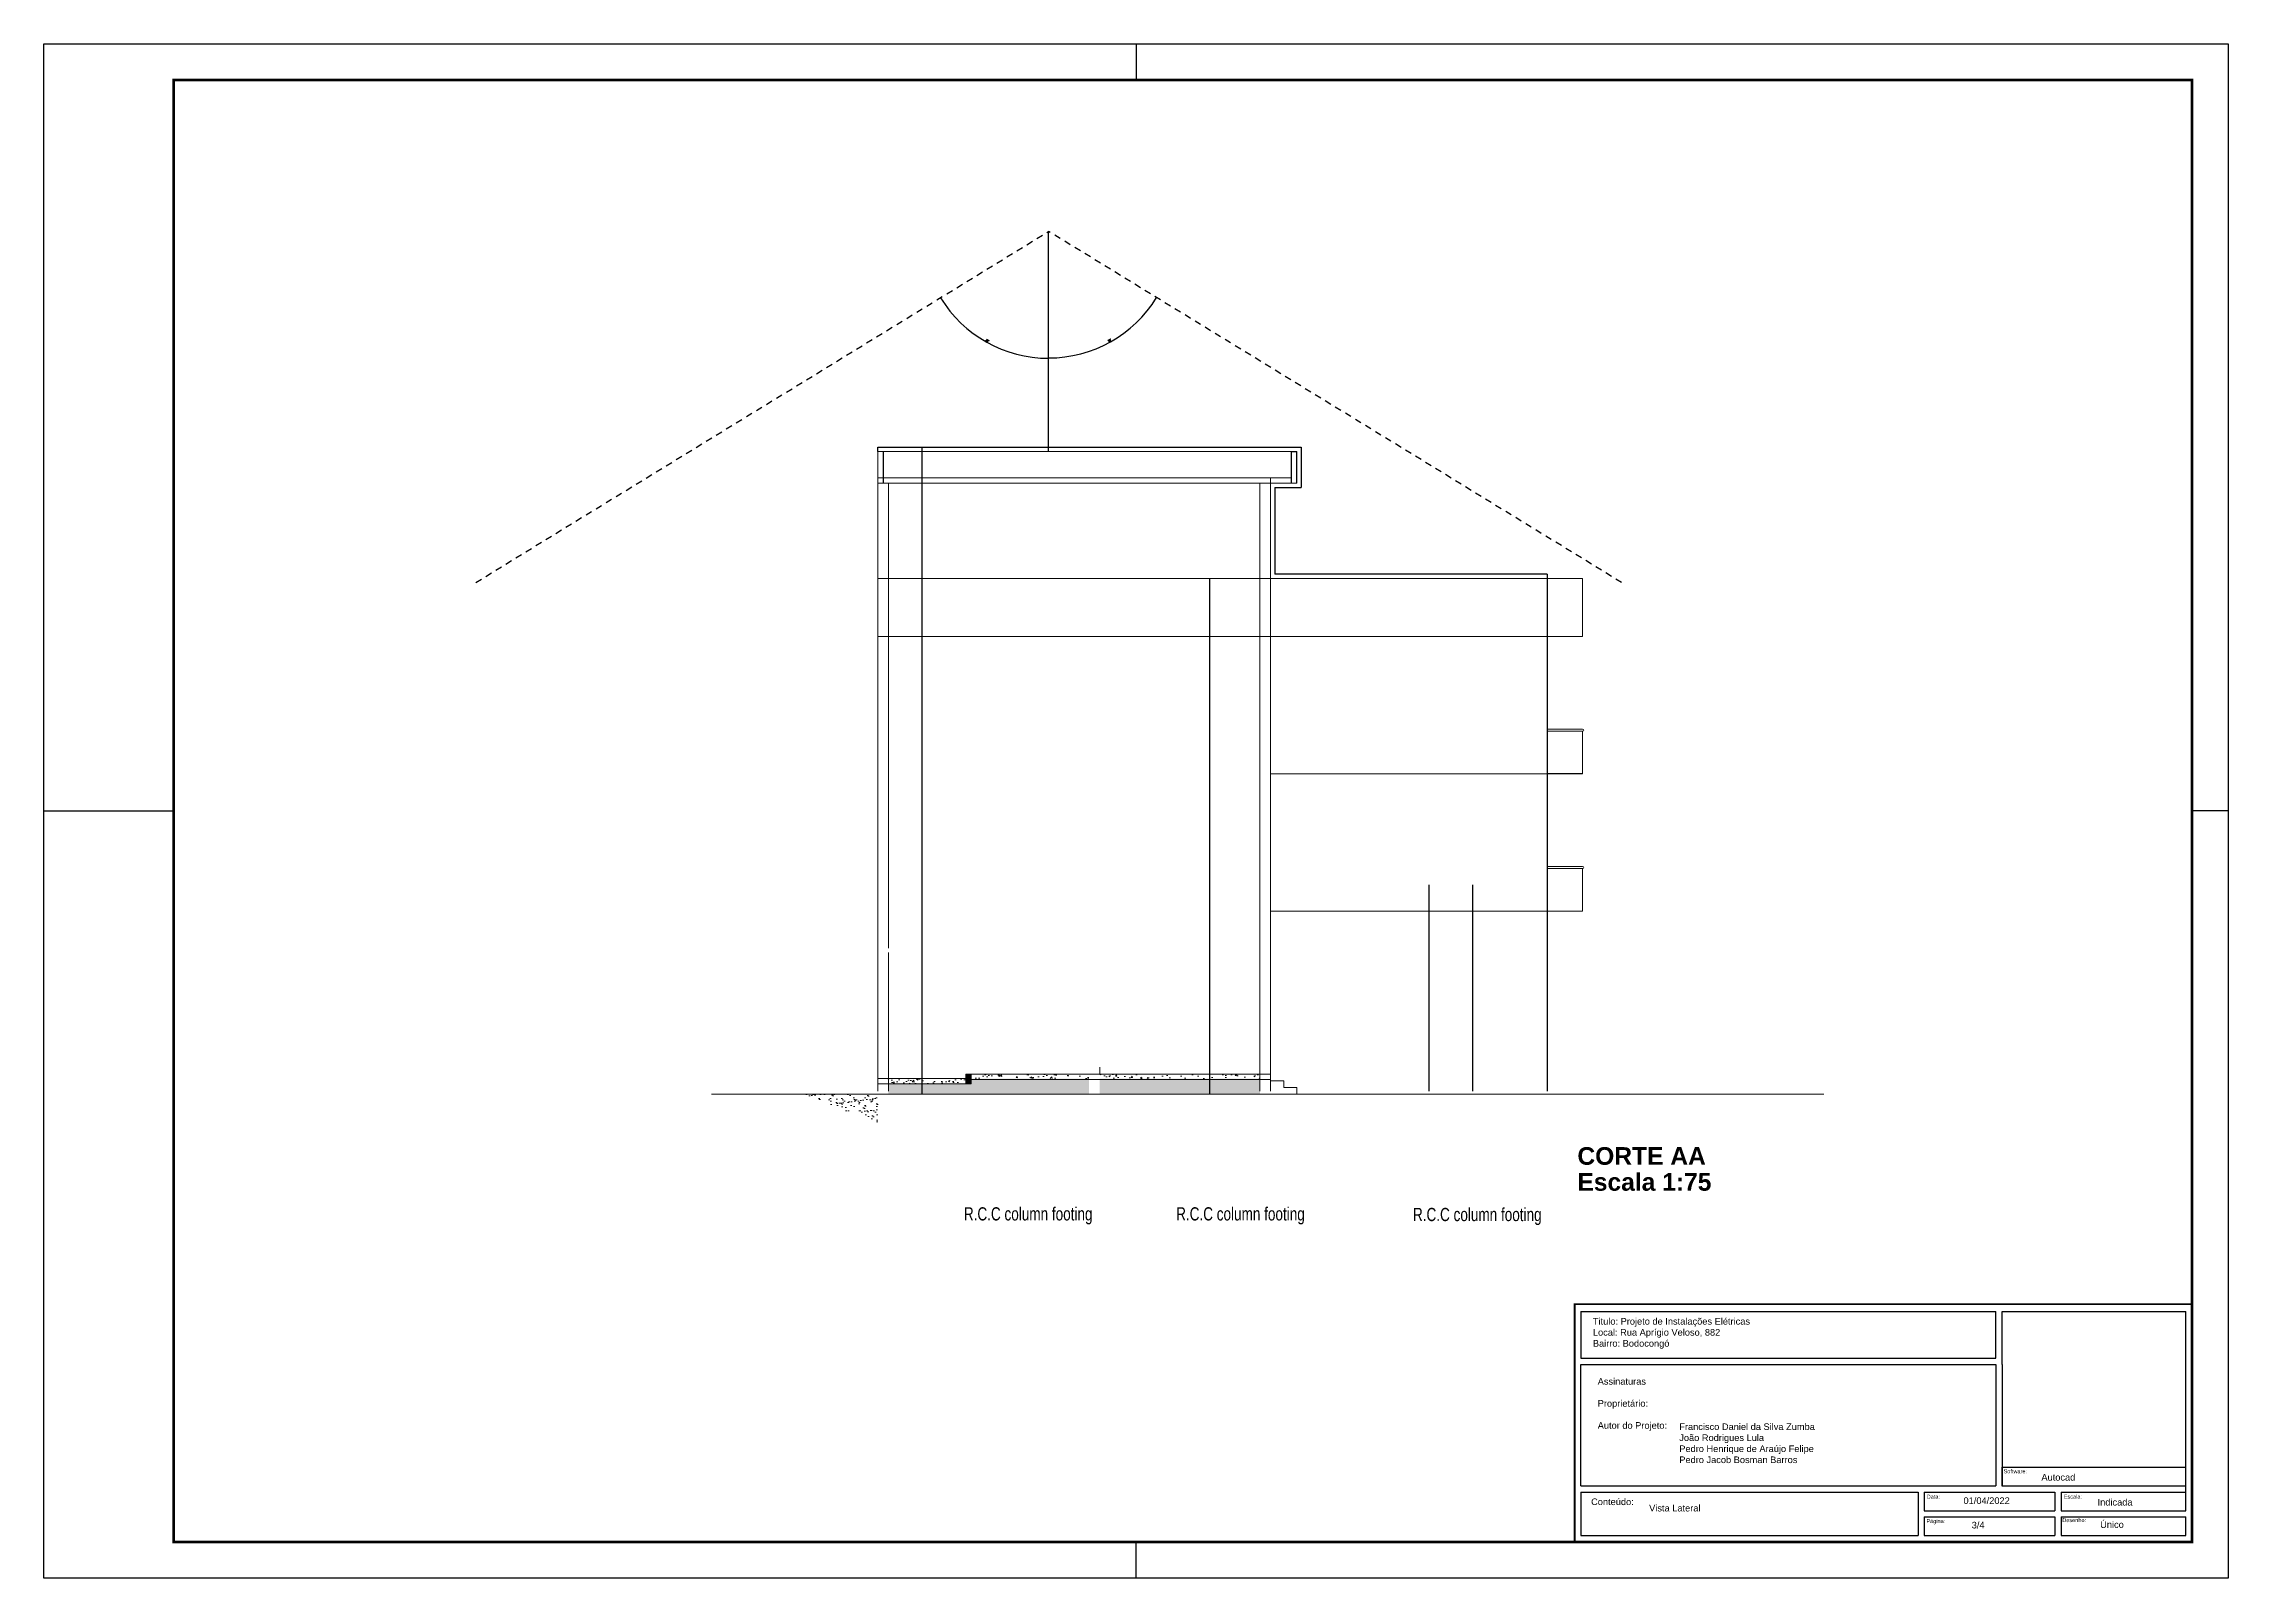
# Paper-space layout 'Layout3' of a CAD drawing. Header units: millimetres. Extents: x 4 to 255, y 22 to 198.
import ezdxf

# ---------------------------------------------------------------- set-up
doc = ezdxf.new("R2010")
doc.units = ezdxf.units.MM
doc.linetypes.add('JIS_02_0.7', pattern=[1.35, 0.75, -0.6])
doc.layers.get('0').update_dxf_attribs({"lineweight": 25})
for name, color, linetype in [('2', 2, 'Continuous'), ('C01', 1, 'Continuous'), ('TEXTO2', 7, 'Continuous'), ('Área protegida', 250, 'JIS_02_0.7')]:
    doc.layers.add(name, color=color, linetype=linetype)
for name, color, linetype, lineweight in [('C-Paredes-Acessorios', 20, 'Continuous', 5), ('C-Texto', 4, 'Continuous', 9), ('Captores', 3, 'Continuous', 25)]:
    doc.layers.add(name, color=color, linetype=linetype, lineweight=lineweight)
doc.styles.add('BOLD', font='arialbd.ttf')
doc.styles.add('COTAS', font='romans.shx', dxfattribs={"width": 0.75})
doc.styles.add('sr', font='swisscl.ttf', dxfattribs={"height": 25})
doc.styles.get("Standard").update_dxf_attribs({"font": 'arial.ttf'})
doc.dimstyles.new('COTAS_100', dxfattribs={"dimscale": 100, "dimtxt": 0.002, "dimasz": 0.0008, "dimexe": 0.0007, "dimexo": 0.004, "dimgap": 0.001, "dimtad": 1, "dimzin": 4, "dimdsep": 46, "dimtxsty": 'COTAS', "dimblk1": 'ARCHTICK', "dimblk2": 'ARCHTICK', "dimsah": 1, "dimcen": 0.003, "dimdle": 0.0007, "dimaunit": 1, "dimadec": 0, "dimazin": 0, "dimtfac": 1, "dimtix": 1, "dimtmove": 0, "dimatfit": 3, "dimldrblk": 'ARCHTICK', "dimfxl": 1, "dimtolj": 1, "dimtzin": 0, "dimarcsym": 0})
pattern_1 = [(37.5, (-1463.519, -1618.7436), (-0.03184818, 0.97416364), [0, -0.76848166, 0, -0.85948607, 0, -0.82156756]), (7.5, (-1463.519, -1618.7436), (0.8947638, 1.4268207), [0, -0.41457563, 0, -0.69264465, 0, -0.26542952]), (327.5, (-1464.1408, -1618.7436), (1.57444797, 0.0028611), [0, -0.25279002, 0, -0.91004407, 0, -1.1881131]), (317.5, (-1464.1408, -1618.7436), (1.5198376, 0.44373525), [0, -0.126395, 0, -0.59658445, 0, -0.68253305])]

# ---------------------------------------------------------------- blocks, each defined once
blk = doc.blocks.new('_ArchTick')
at = {"color": 0, "linetype": 'ByBlock', "const_width": 0.15}
blk.add_lwpolyline([(-0.5, -0.5), (0.5, 0.5)], dxfattribs=at)
blk = doc.blocks.new('*D97')
at = {"layer": 'Captores', "color": 0, "lineweight": -2, "transparency": 16777216}
blk.add_arc((119.03, 176.24), 14.57, 211.5, 270, dxfattribs=at)
at = {"layer": 'Defpoints', "color": 0, "transparency": 16777216}
for p in [(119.03, 176.24), (119.03, 176.24), (109.86, 164.92), (119.03, 150.96), (53.23, 135.92)]:
    blk.add_point(p, dxfattribs=at)
at = {"layer": 'Captores', "color": 0, "lineweight": -2, "transparency": 16777216, "xscale": 0.08, "yscale": 0.08, "zscale": 0.08, "rotation": 121.4999999999977}
blk.add_blockref('_ArchTick', (106.6, 168.63), dxfattribs=at)
at = {"layer": 'Captores', "color": 0, "lineweight": -2, "transparency": 16777216, "xscale": 0.08, "yscale": 0.08, "zscale": 0.08}
blk.add_blockref('_ArchTick', (119.03, 161.67), dxfattribs=at)
at = {"layer": 'Captores', "color": 0, "transparency": 16777216, "insert": (112.01, 163.71), "char_height": 0.2, "attachment_point": 5, "rotation": 330.75, "style": 'COTAS'}
blk.add_mtext('\\A1;59°', dxfattribs=at)
blk = doc.blocks.new('*D98')
at = {"layer": 'Captores', "color": 0, "lineweight": -2, "transparency": 16777216}
blk.add_arc((119.03, 176.24), 14.53, 270, 328.5, dxfattribs=at)
at = {"layer": 'Defpoints', "color": 0, "transparency": 16777216}
for p in [(119.03, 176.24), (119.03, 176.24), (123.88, 162.55), (119.03, 150.96), (184.83, 135.92)]:
    blk.add_point(p, dxfattribs=at)
at = {"layer": 'Captores', "color": 0, "lineweight": -2, "transparency": 16777216, "xscale": 0.08, "yscale": 0.08, "zscale": 0.08}
for p, rotation in [((131.41, 168.65), 58.50000000000148), ((119.03, 161.72), 179.9999999999999)]:
    blk.add_blockref('_ArchTick', p, dxfattribs=dict(at, rotation=rotation))
at = {"layer": 'Captores', "color": 0, "transparency": 16777216, "insert": (126.03, 163.74), "char_height": 0.2, "attachment_point": 5, "rotation": 29.25, "style": 'COTAS'}
blk.add_mtext('\\A1;59°', dxfattribs=at)

psp = doc.layouts.new('Layout3')

# ---------------------------------------------------------------- hatches: boundary and pattern name
at = {"layer": 'C-Paredes-Acessorios'}
h = psp.add_hatch(dxfattribs=at)
h.set_pattern_fill('AR-CONC', color=256, scale=0.25279, style=0)
h.set_pattern_definition([(50, (2139.0762, -1366.3957), (1.8131622, -0.1586311), [0.1895925, -2.0855177]), (355, (2139.0762, -1366.3957), (-0.3507495, 1.9014666), [0.151674, -1.6684141]), (100.4514, (2139.2273, -1366.409), (1.462414, 1.7428344), [0.1611288, -1.7724173]), (46.1842, (2139.0762, -1365.8902), (2.6978789, -0.4184155), [0.2843888, -3.1282765]), (96.6356, (2139.301, -1365.925), (2.362734, 2.4624728), [0.2416933, -2.6586255]), (351.1842, (2139.0762, -1365.8902), (2.362732, 2.4624746), [0.227511, -2.5026212]), (21, (2139.329, -1366.0166), (1.5089215, -1.0177804), [0.1895925, -2.0855177]), (326, (2139.329, -1366.0166), (0.6150769, 1.833107), [0.151674, -1.6684141]), (71.4514, (2139.4548, -1366.1014), (2.123999, 0.8153249), [0.1611288, -1.7724173]), (37.5, (2139.07625, -1366.39575), (0.0307389, 0.84152244), [0, -1.64819093, 0, -1.69369313, 0, -1.6747339]), (7.5, (2139.07625, -1366.39575), (0.66501354, 0.99703345), [0, -0.96565788, 0, -1.61027243, 0, -0.6382948]), (327.5, (2138.5125, -1366.39575), (1.34944984, -0.05701646), [0, -0.63197505, 0, -1.97176216, 0, -2.6163767]), (317.5, (2138.2597, -1366.3957), (1.47423643, 0.2530554), [0, -0.82156756, 0, -1.3094523, 0, -1.85800665])])
h.paths.add_polyline_path([(110.128, 78.333), (100.623, 78.333), (100.623, 78.94), (110.128, 78.94)])
h.paths.add_polyline_path([(110.128, 79.446), (110.128, 78.94), (123.677, 78.94), (123.677, 79.446)])
h = psp.add_hatch(dxfattribs=at)
h.set_pattern_fill('AR-SAND', color=256, scale=0.50558, style=0)
h.set_pattern_definition(pattern_1)
h.paths.add_polyline_path([(143.294, 77.17), (143.294, 78.94), (124.891, 78.94), (124.891, 77.17)])
h.paths.add_polyline_path([(110.128, 78.94), (110.128, 78.333), (100.623, 78.333), (100.623, 77.17), (123.677, 77.17), (123.677, 78.94)])
psp.add_hatch(color=256, dxfattribs=at).paths.add_polyline_path([(109.521, 79.446), (110.128, 79.446), (110.128, 78.333), (109.521, 78.333)])
h = psp.add_hatch(dxfattribs=at)
h.set_pattern_fill('AR-CONC', color=256, scale=0.25279, style=0)
h.set_pattern_definition([(50, (-1463.519, -1618.7436), (1.8131622, -0.1586311), [0.1895925, -2.0855177]), (355, (-1463.519, -1618.7436), (-0.3507495, 1.9014666), [0.151674, -1.6684141]), (100.4514, (-1463.3679, -1618.7569), (1.462414, 1.7428344), [0.1611288, -1.7724173]), (46.1842, (-1463.519, -1618.238), (2.6978789, -0.4184155), [0.2843888, -3.1282765]), (96.6356, (-1463.2941, -1618.273), (2.362734, 2.4624728), [0.2416933, -2.6586255]), (351.1842, (-1463.519, -1618.238), (2.362732, 2.4624746), [0.227511, -2.5026212]), (21, (-1463.2662, -1618.3644), (1.5089215, -1.0177804), [0.1895925, -2.0855177]), (326, (-1463.2662, -1618.3644), (0.6150769, 1.833107), [0.151674, -1.6684141]), (71.4514, (-1463.1404, -1618.4493), (2.123999, 0.8153249), [0.1611288, -1.7724173]), (37.5, (-1463.519, -1618.7436), (0.0307389, 0.84152244), [0, -1.64819093, 0, -1.69369313, 0, -1.6747339]), (7.5, (-1463.519, -1618.7436), (0.66501354, 0.99703345), [0, -0.96565788, 0, -1.61027243, 0, -0.6382948]), (327.5, (-1464.0827, -1618.7436), (1.34944984, -0.05701646), [0, -0.63197505, 0, -1.97176216, 0, -2.6163767]), (317.5, (-1464.3355, -1618.7436), (1.47423643, 0.2530554), [0, -0.82156756, 0, -1.3094523, 0, -1.85800665])])
h.paths.add_polyline_path([(143.294, 79.446), (124.891, 79.446), (124.891, 78.94), (143.294, 78.94)])
h = psp.add_hatch(dxfattribs=at)
h.set_pattern_fill('AR-SAND', color=256, scale=0.50558, style=0)
h.set_pattern_definition(pattern_1)
h.paths.add_polyline_path([(99.41, 77.17), (99.41, 73.798), (97.295, 75.229), (95.75, 75.192), (94.155, 75.881), (90.506, 77.17)])

# ---------------------------------------------------------------- linework, layer by layer
for p, q in [((3.593, 21.548), (3.593, 197.802)), ((3.593, 197.802), (254.531, 197.802)), ((129.062, 197.802), (129.062, 193.62)), ((254.531, 197.802), (254.531, 21.548)), ((3.593, 109.675), (18.53, 109.675)), ((254.531, 109.675), (250.349, 109.675)), ((129.062, 21.548), (129.062, 25.73)), ((254.531, 21.548), (3.593, 21.548))]:
    psp.add_line(p, q)
at = {"const_width": 0.299}
psp.add_lwpolyline([(18.53, 25.73), (18.53, 193.62), (250.349, 193.62), (250.349, 25.73)], close=True, dxfattribs=at)
at = {"const_width": 0.199}
psp.add_lwpolyline([(179.449, 53.038), (179.449, 25.73), (250.349, 25.73), (250.349, 53.038), (179.449, 53.038)], dxfattribs=at)
for points in [[(180.164, 46.821), (227.828, 46.821), (227.828, 52.182)], [(180.164, 52.182), (180.164, 46.821)], [(180.164, 52.182), (227.828, 52.182)], [(228.543, 46.106), (228.543, 52.182)], [(228.543, 52.182), (249.634, 52.182)], [(249.634, 30.107), (249.634, 52.182)], [(180.164, 32.165), (180.164, 46.106), (227.828, 46.106), (227.828, 32.165)], [(228.543, 46.106), (228.543, 32.175), (249.607, 32.175)], [(228.499, 34.309), (228.499, 32.164)], [(228.499, 34.309), (249.634, 34.309)], [(180.164, 32.165), (227.828, 32.165)], [(180.164, 31.45), (218.892, 31.45)], [(180.164, 31.45), (180.164, 26.445), (218.892, 26.445)], [(218.892, 31.45), (218.892, 26.445)], [(219.607, 31.45), (219.607, 29.305)], [(219.607, 31.45), (234.62, 31.45)], [(228.499, 32.164), (249.634, 32.161)], [(234.62, 31.45), (234.62, 29.305)], [(235.335, 31.45), (235.335, 29.305)], [(235.335, 31.45), (249.634, 31.45)], [(249.634, 29.305), (249.634, 31.45)], [(219.607, 29.305), (234.62, 29.305)], [(219.607, 28.59), (219.607, 26.445)], [(219.607, 28.59), (234.62, 28.59)], [(234.62, 28.59), (234.62, 26.445)], [(235.335, 29.305), (249.634, 29.305)], [(235.335, 28.59), (235.335, 26.445)], [(235.335, 28.59), (249.634, 28.59)], [(235.335, 26.445), (249.634, 26.445), (249.634, 28.59)], [(219.607, 26.445), (234.62, 26.445)]]:
    psp.add_lwpolyline(points)
at = {"layer": '2'}
for p, q in [((99.41, 151.47), (148.046, 151.469)), ((145.013, 146.818), (148.046, 146.818)), ((145.013, 146.818), (145.013, 136.879)), ((176.308, 136.879), (145.013, 136.879)), ((176.308, 117.566), (176.308, 113.926)), ((176.308, 101.792), (176.308, 98.152))]:
    psp.add_line(p, q, dxfattribs=at)
at = {"layer": '2', "color": 2}
for p, q in [((99.41, 150.964), (99.41, 151.47)), ((104.466, 151.47), (104.466, 77.17)), ((148.046, 151.469), (148.046, 146.818)), ((137.518, 136.374), (137.518, 77.17))]:
    psp.add_line(p, q, dxfattribs=at)
at = {"layer": '2', "lineweight": 25}
for p, q in [((176.308, 136.879), (176.308, 117.566)), ((176.308, 113.926), (176.308, 101.792)), ((176.308, 98.152), (176.308, 77.503))]:
    psp.add_line(p, q, dxfattribs=at)
at = {"layer": 'C-Paredes-Acessorios'}
for p, q in [((99.41, 150.964), (99.41, 77.503)), ((99.41, 150.964), (146.934, 150.964)), ((99.41, 147.93), (146.934, 147.93)), ((99.41, 147.324), (147.541, 147.324)), ((100.623, 147.324), (100.623, 93.934)), ((143.294, 147.324), (143.294, 132.734)), ((144.507, 147.93), (144.507, 132.734)), ((180.363, 136.374), (99.41, 136.374)), ((168.916, 136.374), (168.562, 136.374)), ((169.169, 136.374), (168.916, 136.374)), ((180.363, 136.374), (180.363, 129.7)), ((143.294, 132.734), (143.294, 101.489)), ((144.507, 132.734), (144.507, 116.96)), ((180.363, 129.7), (99.41, 129.7)), ((167.713, 129.7), (180.363, 129.7)), ((180.363, 119.083), (176.308, 119.083)), ((180.363, 118.83), (176.308, 118.83)), ((180.363, 118.83), (180.363, 113.926)), ((144.507, 116.96), (144.507, 101.792)), ((144.507, 113.926), (180.363, 113.926)), ((180.363, 103.309), (176.308, 103.309)), ((180.363, 103.056), (176.308, 103.056)), ((180.363, 103.056), (180.363, 98.152)), ((143.294, 101.792), (143.294, 77.503)), ((144.507, 101.792), (144.507, 77.503)), ((180.363, 101.792), (180.363, 101.185)), ((144.507, 98.152), (180.363, 98.152)), ((167.713, 98.152), (169.169, 98.152)), ((100.623, 93.429), (100.623, 77.503)), ((99.41, 78.94), (109.521, 78.94)), ((99.41, 78.333), (110.128, 78.333)), ((109.521, 79.446), (144.507, 79.446)), ((110.128, 78.839), (144.507, 78.839)), ((110.128, 78.839), (110.128, 78.333)), ((124.891, 79.446), (124.891, 80.258)), ((80.283, 77.17), (208.078, 77.17))]:
    psp.add_line(p, q, dxfattribs=at)
at = {"layer": 'C-Paredes-Acessorios', "color": 1, "lineweight": 25}
for p, q in [((100.016, 150.964), (100.016, 147.324)), ((146.934, 150.964), (147.541, 150.964)), ((146.934, 147.324), (146.934, 150.964)), ((147.541, 147.324), (147.541, 150.964)), ((162.708, 101.185), (162.708, 77.503)), ((167.713, 101.185), (167.713, 77.503))]:
    psp.add_line(p, q, dxfattribs=at)
at = {"layer": 'C-Paredes-Acessorios'}
psp.add_lwpolyline([(109.521, 79.446), (110.128, 79.446), (110.128, 78.333), (109.521, 78.333)], close=True, dxfattribs=at)
psp.add_lwpolyline([(144.507, 79.446), (144.507, 78.687), (146.024, 78.687), (146.024, 77.929), (147.541, 77.929), (147.541, 77.17)], dxfattribs=at)
for centre in [(180.363, 118.957), (180.363, 103.182)]:
    psp.add_arc(centre, 0.126, 270, 90, dxfattribs=at)
at = {"layer": 'C01'}
psp.add_line((180.363, 113.926), (176.308, 113.926), dxfattribs=at)
at = {"layer": 'Captores', "color": 2}
psp.add_line((119.026, 150.964), (119.026, 176.243), dxfattribs=at)
at = {"layer": 'Área protegida', "color": 2}
for p in [(53.226, 135.921), (184.826, 135.921)]:
    psp.add_line(p, (119.026, 176.243), dxfattribs=at)

# ---------------------------------------------------------------- texts
at = {"layer": 'C-Texto'}
for s, height, style, p in [('CORTE AA', 2.0223, 'BOLD', (179.765, 69.043)), ('Escala 1:75', 2.02232, 'BOLD', (179.765, 66.061)), ('R.C.C column footing', 1.51674, 'sr', (109.292, 62.648)), ('R.C.C column footing', 1.51674, 'sr', (133.674, 62.648)), ('R.C.C column footing', 1.51674, 'sr', (160.878, 62.575))]:
    psp.add_text(s, height=height, dxfattribs=dict(at, style=style)).set_placement(p)
at = {"layer": 'TEXTO2', "attachment_point": 1}
for s, width, heights, insert, char_height in [('Titulo: Projeto de Instalações Elétricas \\PLocal: Rua Aprígio Veloso, 882\\PBairro: Bodocongó ', 20.41549, [0], (181.543, 51.443), 0.75977), ('Assinaturas\\P\\PProprietário:\\P\\PAutor do Projeto:', 9.42096, [0], (182.097, 44.547), 0.75977), ('Francisco Daniel da Silva Zumba\\PJoão Rodrigues Lula \\PPedro Henrique de Araújo Felipe \\PPedro Jacob Bosman Barros ', 24.79713, [0], (191.466, 39.34), 0.75977), ('Software:', 4.32181, [0], (228.718, 34.067), 0.4559), ('Autocad', 5.67716, [0], (233.061, 33.529), 0.7598), ('Conteúdo:', 11.1652, [0], (181.339, 30.717), 0.7598), ('Data:', 3.25626, [0.457], (219.888, 31.151), 0.4559), ('01/04/2022', 6.12878, [0], (224.117, 30.846), 0.7598), ('Escala:', 4.72045, [0], (235.636, 31.155), 0.4559), ('Indicada', 4.54429, [0], (239.515, 30.667), 0.7598), ('Vista Lateral', 29.01889, [0], (188.004, 29.987), 0.75977), ('Página:', 5.48709, [0], (219.858, 28.342), 0.4559), ('3/4', 3.37364, [0], (225.052, 28.034), 0.7598), ('Desenho:', 4.39755, [0], (235.464, 28.456), 0.4559), ('Único', 4.23804, [0], (239.812, 28.097), 0.7598)]:
    psp.add_mtext_dynamic_manual_height_columns(s, width=width, gutter_width=3.799, heights=heights, dxfattribs=dict(at, insert=insert, char_height=char_height))

# ---------------------------------------------------------------- dimensions: what is measured, and where the dimension line sits
at = {"layer": 'Captores', "color": 2}
for base, line1, line2, picture, middle in [((109.858, 164.921), ((119.026, 150.964), (119.026, 176.243)), ((53.226, 135.921), (119.026, 176.243)), '*D97', (112.005, 163.706)), ((123.875, 162.548), ((184.826, 135.921), (119.026, 176.243)), ((119.026, 150.964), (119.026, 176.243)), '*D98', (126.027, 163.742))]:
    dim = psp.add_angular_dim_2l(base=base, line1=line1, line2=line2, dimstyle='COTAS_100', dxfattribs=at)
    dim.commit()
    dim.dimension.update_dxf_attribs({"geometry": picture, "text_midpoint": middle})

doc.saveas('drawing.dxf')
